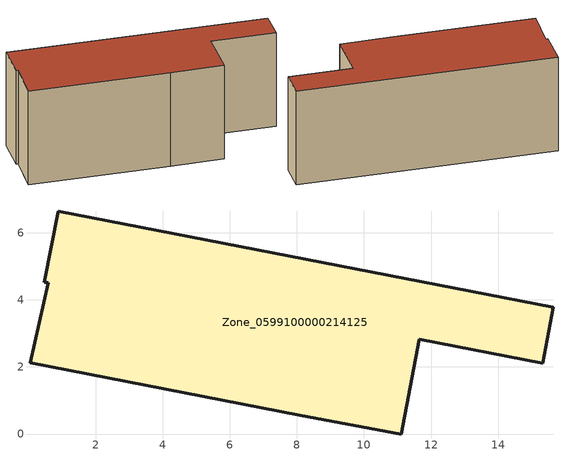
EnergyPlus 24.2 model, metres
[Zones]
Zone_0599100000214125
 floor ground (C_G): 0.47,4.53 0.88,6.65 15.65,3.78 15.33,2.11 11.64,2.82 11.11,0 8.08,0.56 0.04,2.13 0.58,4.51 z0
 wall outside (C_F): 11.64,2.82 15.33,2.11 15.65,3.78 0.88,6.65 0.47,4.53 0.58,4.51 0.04,2.13 8.08,0.56 11.11,0 11.64,2.82 z0:5.94
 roof outside (C_R): 0.88,6.65 0.47,4.53 0.58,4.51 0.04,2.13 8.08,0.56 11.11,0 11.64,2.82 15.33,2.11 15.65,3.78 z5.94
[BUILDING]
Pand.0599100000214125: North Axis=0; Terrain=City; Loads Convergence Tolerance Value=0.04; Temperature Convergence Tolerance Value=0.4; Solar Distribution=FullExterior; Maximum Number of Warmup Days=25; Minimum Number of Warmup Days=1
[Site:Location]
Rotterdam.The.Hague.AP_ZH_NLD Design_Conditions: Latitude=51.96; Longitude=4.45; Time Zone=1; Elevation=-4.5
[SITE:GROUNDTEMPERATURE:BUILDINGSURFACE]
18, 18, 18, 18, 18, 18, 18, 18, 18, 18, 18, 18
[MATERIAL] Thermal Absorptance=0.9; Solar Absorptance=0.7; Visible Absorptance=0.7
Name | Roughness | Thickness | Conductivity | Density | Specific Heat
G.TC.1946 | MediumSmooth | 0.15 | 1 | 540 | 1210
F.TC.1946 | Rough | 0.3 | 0.857143 | 1920 | 840
R.TC.1946 | MediumRough | 0.2 | 0.909091 | 1500 | 1000
[CONSTRUCTION]
C_G: G.TC.1946
C_F: F.TC.1946
C_R: R.TC.1946
[ZONE]
Zone_0599100000214125: Type=1; Multiplier=1; Ceiling Height=Autocalculate; Volume=Autocalculate; Floor Area=autocalculate; Part of Total Floor Area=Yes
[ZONEINFILTRATION:DESIGNFLOWRATE]
Infil_Zone_0599100000214125: Zone or ZoneList or Space or SpaceList=Zone_0599100000214125; Schedule=AlwaysOn; Design Flow Rate Calculation Method=Flow/Area; Flow Rate per Floor Area=0.003; Constant Term Coefficient=1; Temperature Term Coefficient=0; Velocity Term Coefficient=0; Velocity Squared Term Coefficient=0
[HVACTEMPLATE:ZONE:IDEALLOADSAIRSYSTEM]
Zone_0599100000214125: Maximum Heating Supply Air Temperature=50; Minimum Cooling Supply Air Temperature=13; Maximum Heating Supply Air Humidity Ratio=0.0156; Minimum Cooling Supply Air Humidity Ratio=0.0077; Heating Limit=NoLimit; Cooling Limit=NoLimit; Dehumidification Control Type=ConstantSensibleHeatRatio; Cooling Sensible Heat Ratio=0.7; Dehumidification Setpoint=60; Humidification Control Type=None; Humidification Setpoint=30; Outdoor Air Method=None; Outdoor Air Flow Rate per Person=0.00944; Outdoor Air Flow Rate per Zone Floor Area=0; Outdoor Air Flow Rate per Zone=0; Demand Controlled Ventilation Type=None; Outdoor Air Economizer Type=NoEconomizer; Heat Recovery Type=None; Sensible Heat Recovery Effectiveness=0.7; Latent Heat Recovery Effectiveness=0.65
[ZONECONTROL:THERMOSTAT]
ThermostatControl_Zone_0599100000214125: Zone or ZoneList=Zone_0599100000214125; Control Type Schedule=DualSetpointControlType; Control 1=Thermostat_Zone_0599100000214125; Temperature Difference Between Cutout And Setpoint=0
[THERMOSTATSETPOINT:DUALSETPOINT]
Thermostat_Zone_0599100000214125: Heating Setpoint Temperature Schedule=HeatingSetpoint_Zone_0599100000214125; Cooling Setpoint Temperature Schedule=CoolingSetpoint_Zone_0599100000214125
[SCHEDULE:COMPACT]
HeatingSetpoint_Zone_0599100000214125: Through: 12/31, For: AllDays, Until: 24:00, 21
CoolingSetpoint_Zone_0599100000214125: Through: 12/31, For: AllDays, Until: 24:00, 24
DualSetpointControlType: Through: 12/31, For: AllDays, Until: 24:00, 4
AlwaysOn: Through: 12/31, For: AllDays, Until: 24:00, 1
